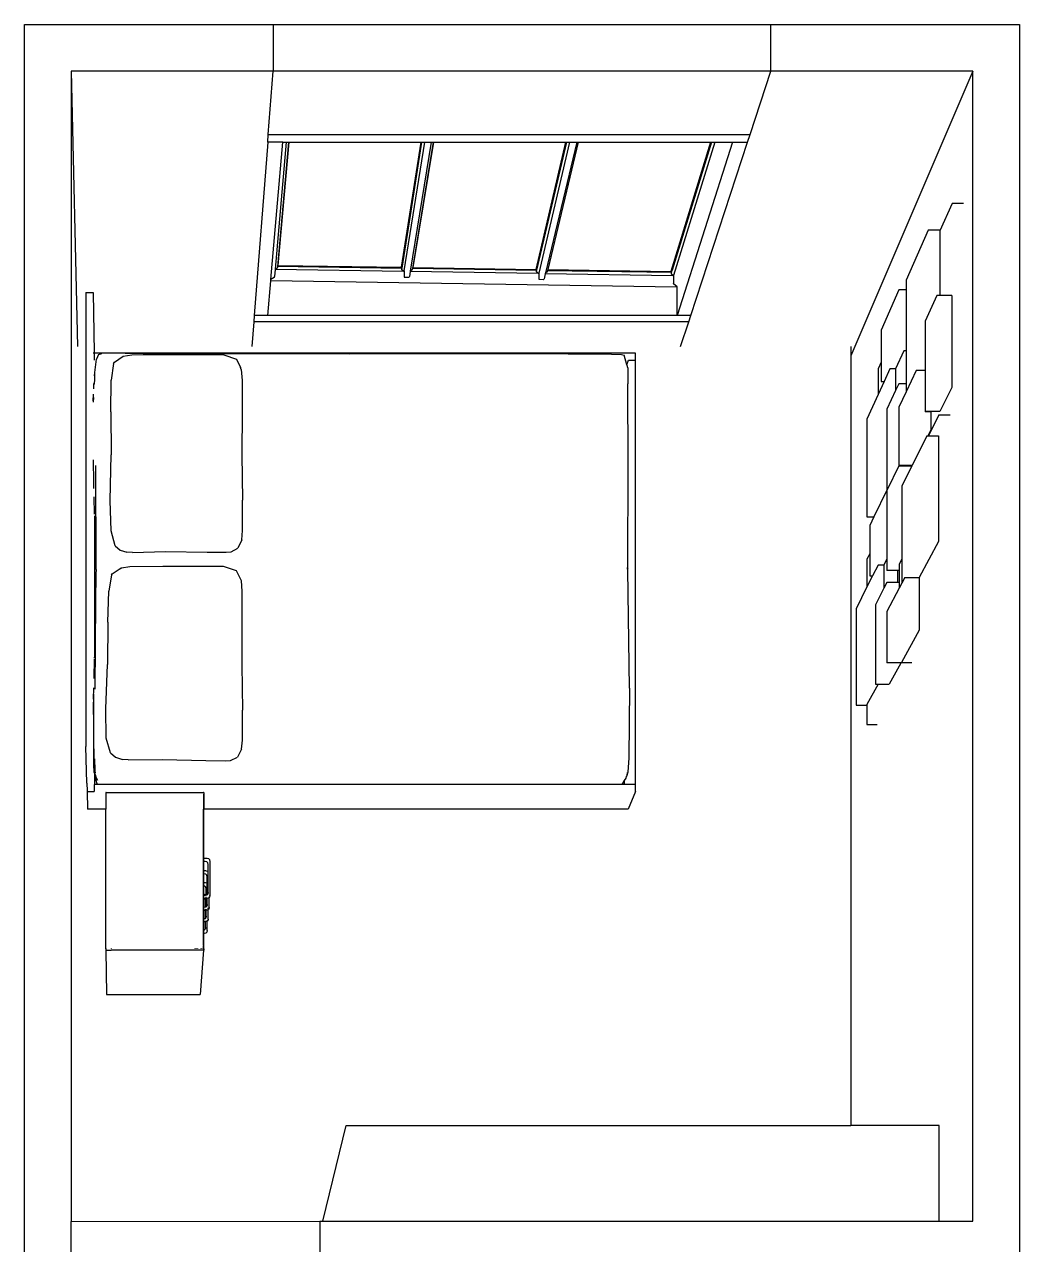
# Model space of a CAD drawing. Header units: millimetres. Extents: x -650 to 3773, y 316 to 2389.
# Drawn here: x 645.9 to 827, y 921.1 to 1143.2 of the extents above; entities that cross this region are included whole.
import ezdxf

# ---------------------------------------------------------------- set-up
doc = ezdxf.new("R2010")
doc.units = ezdxf.units.MM

# ---------------------------------------------------------------- blocks, each defined once
blk = doc.blocks.new('A$C1e894cf7')
for p, q in [((0, 293.04), (0, 338.3)), ((0, 338.3), (769.93, 338.3)), ((8.49, 329.81), (60.3, 307.6)), ((217.8, 329.81), (8.49, 329.81)), ((8.49, 329.81), (8.49, 293.04)), ((217.8, 323.66), (217.8, 329.81)), ((32.57, 328.1), (32.57, 326.04)), ((32.57, 326.04), (37.58, 323.8)), ((49.36, 325.98), (66.09, 325.98)), ((49.36, 325.98), (49.36, 323.8)), ((66.09, 325.98), (70.46, 323.81)), ((71.03, 325.61), (71.03, 325.64)), ((71.03, 323.61), (71.03, 325.61)), ((37.46, 323.8), (37.46, 321.65)), ((37.46, 323.8), (37.58, 323.8)), ((37.58, 323.8), (49.36, 323.8)), ((49.36, 323.8), (49.36, 323.24)), ((49.36, 323.24), (53.98, 321.11)), ((70.46, 323.81), (70.46, 322.18)), ((70.46, 322.18), (70.53, 322.15)), ((70.46, 322.18), (70.46, 321.11)), ((70.53, 322.15), (70.53, 322.14)), ((70.53, 322.14), (73.82, 322.14)), ((70.53, 322.14), (70.53, 321.11)), ((71.03, 323.61), (74.88, 321.7)), ((73.82, 322.14), (74.88, 321.61)), ((74.88, 323.56), (94.09, 323.56)), ((74.88, 321.7), (74.88, 323.56)), ((94.09, 323.56), (100.64, 320.03)), ((217.8, 323.66), (200.42, 323.66)), ((200.42, 323.66), (200.42, 307.6)), ((217.8, 211.58), (217.8, 323.66)), ((37.46, 321.65), (46.54, 317.64)), ((53.98, 321.11), (62.97, 321.11)), ((62.97, 321.11), (62.97, 319.47)), ((62.97, 321.11), (70.46, 321.11)), ((70.46, 321.11), (70.53, 321.11)), ((70.46, 321.11), (70.46, 321.11)), ((74.88, 321.61), (74.88, 321.7)), ((74.88, 321.41), (74.88, 321.61)), ((74.88, 321.41), (80.26, 318.74)), ((100.64, 320.06), (110.26, 320.06)), ((100.64, 320.03), (100.64, 320.06)), ((100.64, 317.43), (100.64, 320.03)), ((110.26, 320.06), (116.13, 316.79)), ((46.54, 317.64), (48.33, 317.64)), ((48.33, 317.64), (48.33, 316.32)), ((48.33, 317.64), (59.38, 317.64)), ((59.38, 317.64), (59.38, 317.25)), ((59.38, 317.64), (65.4, 317.64)), ((62.97, 319.47), (66.86, 317.64)), ((65.4, 317.64), (65.4, 316.32)), ((65.4, 317.64), (66.86, 317.64)), ((66.86, 317.64), (69.64, 316.33)), ((80.26, 318.74), (80.26, 316.72)), ((80.26, 318.74), (80.33, 318.7)), ((80.33, 316.32), (80.33, 318.7)), ((80.33, 318.7), (84.05, 316.86)), ((116.22, 318.72), (116.22, 316.79)), ((48.33, 316.32), (55.64, 313.1)), ((59.38, 317.25), (62.69, 315.73)), ((62.69, 315.73), (62.71, 315.73)), ((62.71, 315.73), (62.71, 314.67)), ((62.71, 315.73), (66.65, 315.73)), ((65.4, 316.32), (66.65, 315.73)), ((66.65, 315.73), (70.04, 314.16)), ((69.64, 316.33), (80.26, 316.33)), ((80.26, 316.72), (80.28, 316.72)), ((80.26, 316.72), (80.26, 316.33)), ((80.33, 316.32), (84.7, 314.18)), ((84.05, 316.86), (97.3, 316.86)), ((97.3, 316.86), (98.21, 316.39)), ((97.3, 316.86), (101.71, 316.86)), ((98.21, 316.39), (99.41, 316.39)), ((99.41, 316.39), (99.41, 316.07)), ((99.41, 316.39), (101.59, 316.39)), ((99.41, 316.07), (101.59, 316.07)), ((99.41, 316.07), (99.41, 314.16)), ((100.64, 317.43), (101.71, 316.86)), ((101.59, 316.39), (101.59, 316.07)), ((101.59, 316.39), (102.61, 316.39)), ((101.59, 316.07), (101.59, 314.15)), ((101.71, 316.86), (102.61, 316.39)), ((102.61, 316.39), (106.82, 314.16)), ((116.13, 316.79), (116.22, 316.79)), ((116.13, 316.79), (116.22, 316.73)), ((116.22, 316.73), (116.22, 316.72)), ((116.22, 316.72), (116.24, 316.72)), ((116.22, 316.72), (116.22, 314.58)), ((116.24, 316.72), (120.06, 314.59)), ((62.71, 314.67), (64.97, 313.64)), ((64.97, 313.1), (64.97, 313.64)), ((64.97, 313.64), (67.35, 312.56)), ((70.04, 314.16), (84.7, 314.16)), ((84.7, 314.16), (84.7, 314.18)), ((84.7, 314.18), (84.75, 314.16)), ((84.75, 314.16), (84.78, 314.16)), ((84.78, 314.16), (84.78, 314.15)), ((84.78, 314.16), (97.3, 314.16)), ((84.78, 314.15), (89.62, 311.78)), ((97.3, 314.16), (98.38, 313.61)), ((97.3, 314.16), (99.41, 314.16)), ((98.38, 313.61), (98.4, 313.61)), ((98.4, 313.61), (98.4, 312.56)), ((98.4, 313.61), (102.63, 313.61)), ((101.59, 314.15), (102.63, 313.61)), ((102.63, 313.61), (105.62, 312.06)), ((106.82, 314.16), (116.22, 314.16)), ((116.22, 314.58), (116.24, 314.58)), ((116.22, 314.58), (116.22, 314.16)), ((120.06, 312.6), (120.06, 314.59)), ((55.64, 313.1), (61.46, 313.1)), ((61.46, 313.1), (62.66, 312.56)), ((61.46, 313.1), (64.97, 313.1)), ((62.66, 312.56), (67.35, 312.56)), ((67.35, 312.56), (71.83, 310.52)), ((89.62, 310.52), (89.62, 311.78)), ((89.62, 311.78), (91.17, 311.03)), ((91.17, 311.03), (96.33, 311.03)), ((96.33, 311.03), (97.3, 310.54)), ((96.33, 311.03), (100.36, 311.03)), ((98.4, 312.56), (100.36, 311.57)), ((100.36, 311.03), (100.36, 311.57)), ((100.36, 311.57), (102.38, 310.54)), ((105.62, 312.06), (120.06, 312.06)), ((120.06, 312.06), (120.06, 312.6)), ((120.06, 312.6), (123.78, 310.54)), ((127.39, 310.54), (127.39, 312.39)), ((71.83, 310.52), (89.62, 310.52)), ((97.3, 310.54), (102.38, 310.54)), ((102.38, 310.54), (106.35, 308.54)), ((123.78, 310.54), (127.39, 310.54)), ((123.78, 310.54), (123.88, 310.49)), ((123.88, 308.54), (123.88, 310.49)), ((58.6, 307.6), (60.3, 307.6)), ((60.3, 307.6), (200.42, 307.6)), ((106.35, 308.54), (123.88, 308.54)), ((200.42, 215.8), (200.42, 307.6)), ((8.49, 293.04), (0, 293.04)), ((0, 202.52), (0, 293.04)), ((20.04, 289.26), (8.49, 293.04)), ((8.49, 293.04), (8.49, 202.52)), ((20.04, 201.63), (20.04, 289.26)), ((21.43, 288.8), (20.04, 289.26)), ((21.43, 286.07), (21.43, 288.8)), ((52.97, 278.48), (21.43, 288.8)), ((21.43, 286.07), (52.97, 276)), ((21.43, 284.32), (21.43, 286.07)), ((21.43, 282.88), (21.43, 284.32)), ((21.43, 282.88), (45.69, 275.35)), ((21.43, 282.28), (21.43, 282.88)), ((21.43, 282.28), (44.7, 275.1)), ((44.7, 275.1), (21.43, 282.28)), ((21.43, 282.1), (21.43, 282.28)), ((21.43, 282.28), (21.43, 282.28)), ((21.43, 282.1), (44.97, 274.85)), ((21.43, 258.08), (21.43, 282.1)), ((54.11, 278.11), (52.97, 278.48)), ((52.97, 278.48), (52.97, 276)), ((58.6, 276.64), (54.11, 278.11)), ((54.11, 278.11), (54.11, 198.98)), ((47.81, 275.88), (46.67, 202.09)), ((47.22, 275.37), (47.18, 275.33)), ((47.74, 276), (47.22, 275.37)), ((47.77, 276.03), (47.74, 276)), ((47.76, 276), (47.74, 276)), ((47.81, 276), (47.78, 276)), ((47.81, 276.02), (47.81, 276)), ((52.97, 276), (47.81, 276)), ((47.81, 276), (47.81, 275.88)), ((52.97, 276), (52.97, 201.55)), ((44.63, 252.52), (44.97, 274.85)), ((45.14, 274.97), (44.7, 275.1)), ((45.17, 274.95), (44.82, 252.4)), ((45.38, 274.96), (45.14, 274.97)), ((45.17, 274.96), (45.14, 274.97)), ((45.17, 274.95), (45.17, 274.96)), ((45.74, 275.25), (45.38, 252.02)), ((45.42, 274.97), (45.38, 274.96)), ((45.46, 275), (45.42, 274.97)), ((45.71, 275.3), (45.46, 275)), ((45.7, 275.33), (45.67, 275.33)), ((45.68, 275.35), (45.69, 275.35)), ((45.69, 275.35), (45.7, 275.35)), ((45.7, 275.35), (47.12, 275.33)), ((45.7, 275.35), (45.73, 275.34)), ((45.72, 275.32), (45.71, 275.3)), ((45.73, 275.34), (45.72, 275.32)), ((45.74, 275.32), (45.72, 275.32)), ((45.74, 275.32), (45.74, 275.25)), ((47.12, 275.33), (47.18, 275.33)), ((61.1, 268.4), (59.83, 268.4)), ((59.83, 268.4), (59.83, 172.26)), ((61.95, 266.88), (60.17, 266.35)), ((61.1, 267.13), (61.1, 268.4)), ((138.31, 268.4), (61.1, 268.4)), ((61.95, 266.88), (61.1, 267.13)), ((62.09, 266.92), (61.95, 266.88)), ((62.52, 267.01), (62.09, 266.92)), ((62.52, 267.01), (65.4, 267.04)), ((80.18, 267.11), (65.4, 267.04)), ((98.96, 267.02), (80.18, 267.11)), ((98.75, 266.93), (98.88, 266.95)), ((99.1, 266.99), (98.88, 266.95)), ((98.96, 267.02), (99.1, 266.99)), ((99.25, 267.02), (99.1, 266.99)), ((120.79, 267.32), (99.25, 267.02)), ((120.79, 267.32), (133.47, 267.24)), ((133.47, 267.24), (136.09, 267.03)), ((136.09, 267.03), (136.85, 266.81)), ((136.14, 266.89), (136.67, 266.84)), ((136.67, 266.84), (136.85, 266.81)), ((136.85, 266.81), (136.8, 266.82)), ((137.16, 266.74), (136.85, 266.81)), ((137.63, 266.44), (137.16, 266.74)), ((139.58, 268.4), (138.31, 268.4)), ((138.31, 268.4), (138.31, 266.44)), ((139.58, 268.4), (142.84, 267.08)), ((142.84, 267.08), (142.84, 189.89)), ((60, 264.09), (60.08, 265.86)), ((60.08, 265.86), (60.17, 266.35)), ((138.31, 266.44), (137.63, 266.44)), ((138.31, 265.99), (137.63, 266.44)), ((138.31, 266.44), (138.31, 265.99)), ((138.31, 265.99), (138.31, 170.84)), ((59.93, 256.19), (60, 264.09)), ((44.63, 252.52), (21.43, 258.08)), ((21.43, 258), (21.43, 258.08)), ((21.43, 258), (44.82, 252.4)), ((21.43, 257.73), (21.43, 258)), ((21.43, 257.73), (45.24, 252.05)), ((21.43, 256.45), (21.43, 257.73)), ((21.43, 256.45), (45.28, 250.85)), ((21.43, 255.87), (21.43, 256.45)), ((21.43, 255.87), (44.75, 250.44)), ((21.43, 255.7), (21.43, 255.87)), ((21.43, 255.7), (44.59, 250.31)), ((21.43, 231.73), (21.43, 255.7)), ((59.93, 256.19), (59.99, 216.45)), ((44.82, 252.4), (45.03, 252.35)), ((45.03, 252.35), (45.07, 252.34)), ((45.07, 252.34), (45.1, 252.29)), ((45.1, 252.29), (45.24, 252.05)), ((45.24, 252.05), (45.38, 252.02)), ((45.38, 252.02), (46.29, 251.8)), ((46.29, 251.8), (46.4, 251.77)), ((46.39, 250.91), (46.4, 251.69)), ((46.4, 251.69), (46.4, 251.77)), ((44.25, 227.99), (44.59, 250.31)), ((44.79, 250.42), (44.44, 227.86)), ((45, 250.43), (44.75, 250.44)), ((44.75, 250.44), (44.75, 250.44)), ((44.75, 250.44), (44.78, 250.43)), ((44.79, 250.43), (44.78, 250.43)), ((44.79, 250.42), (44.79, 250.43)), ((45.36, 250.74), (45, 227.43)), ((45.04, 250.44), (45, 250.43)), ((45.07, 250.47), (45.04, 250.44)), ((45.33, 250.79), (45.07, 250.47)), ((45.28, 250.85), (46.32, 250.83)), ((45.28, 250.85), (45.3, 250.84)), ((45.3, 250.84), (45.35, 250.83)), ((45.32, 250.82), (45.31, 250.82)), ((45.34, 250.82), (45.32, 250.82)), ((45.34, 250.82), (45.33, 250.79)), ((45.35, 250.83), (45.34, 250.82)), ((45.36, 250.81), (45.34, 250.82)), ((45.36, 250.81), (45.36, 250.74)), ((46.32, 250.83), (46.38, 250.83)), ((46.38, 250.83), (46.39, 250.91)), ((44.25, 227.99), (21.43, 231.73)), ((21.43, 231.63), (21.43, 231.73)), ((21.43, 231.63), (44.44, 227.86)), ((21.43, 231.27), (21.43, 231.63)), ((21.43, 231.27), (44.9, 227.45)), ((21.43, 230.08), (21.43, 231.27)), ((21.43, 229.52), (21.43, 230.08)), ((44.88, 226.34), (21.43, 230.08)), ((21.43, 229.52), (34.79, 227.41)), ((21.43, 229.36), (21.43, 229.52)), ((21.43, 229.52), (21.43, 229.52)), ((21.43, 229.36), (44.21, 225.78)), ((21.43, 205.45), (21.43, 229.36)), ((34.79, 227.41), (44.35, 225.91)), ((44.44, 227.86), (44.6, 227.83)), ((44.69, 227.82), (44.6, 227.83)), ((44.69, 227.82), (44.72, 227.77)), ((44.72, 227.77), (44.9, 227.45)), ((44.9, 227.45), (45, 227.43)), ((45, 227.43), (45.91, 227.29)), ((45.91, 227.29), (46.02, 227.27)), ((46.01, 226.4), (46.02, 227.19)), ((46.02, 227.19), (46.02, 227.27)), ((43.87, 203.45), (44.21, 225.78)), ((44.41, 225.89), (44.06, 203.31)), ((44.62, 225.91), (44.35, 225.91)), ((44.35, 225.91), (44.4, 225.9)), ((44.41, 225.9), (44.4, 225.9)), ((44.41, 225.89), (44.41, 225.9)), ((44.98, 226.24), (44.62, 202.88)), ((44.66, 225.91), (44.62, 225.91)), ((44.69, 225.95), (44.66, 225.91)), ((44.95, 226.28), (44.69, 225.95)), ((44.88, 226.34), (45.94, 226.32)), ((44.88, 226.34), (44.89, 226.34)), ((44.97, 226.32), (44.89, 226.34)), ((44.94, 226.32), (44.91, 226.32)), ((44.96, 226.31), (44.94, 226.32)), ((44.96, 226.31), (44.95, 226.28)), ((44.97, 226.32), (44.96, 226.31)), ((44.98, 226.31), (44.96, 226.31)), ((44.98, 226.31), (44.98, 226.24)), ((45.94, 226.32), (46, 226.33)), ((46, 226.33), (46.01, 226.4)), ((59.99, 216.45), (59.94, 178.86)), ((217.8, 211.58), (200.42, 215.8)), ((217.8, 211.01), (217.8, 211.58)), ((217.8, 211.01), (226.28, 211.01)), ((217.84, 165.75), (217.8, 211.01)), ((43.87, 203.45), (21.43, 205.45)), ((21.43, 205.32), (21.43, 205.45)), ((21.43, 205.32), (44.06, 203.31)), ((21.43, 204.91), (21.43, 205.32)), ((21.43, 204.91), (44.55, 202.89)), ((21.43, 204.25), (21.43, 204.91)), ((0, 157.27), (0, 202.52)), ((0, 202.52), (8.49, 202.52)), ((8.49, 202.52), (8.49, 165.75)), ((20.04, 201.63), (8.49, 202.52)), ((21.43, 204.25), (21.43, 201.52)), ((46.45, 202.11), (21.43, 204.25)), ((44.06, 203.31), (44.22, 203.3)), ((44.31, 203.29), (44.22, 203.3)), ((44.31, 203.29), (44.34, 203.24)), ((44.34, 203.24), (44.55, 202.89)), ((44.55, 202.89), (44.62, 202.88)), ((44.62, 202.88), (45.87, 202.77)), ((46.05, 202.75), (45.87, 202.77)), ((46.05, 202.75), (46.09, 202.7)), ((46.09, 202.7), (46.45, 202.11)), ((46.67, 202.09), (46.45, 202.11)), ((52.97, 201.55), (46.67, 202.09)), ((21.43, 201.52), (20.04, 201.63)), ((21.43, 201.52), (52.97, 199.07)), ((52.97, 201.55), (52.97, 199.07)), ((52.97, 199.07), (54.11, 198.98)), ((54.11, 198.98), (58.6, 198.63)), ((60.14, 193.53), (60.9, 195.84)), ((60.9, 195.84), (62.46, 196.57)), ((62.79, 196.72), (62.46, 196.57)), ((62.79, 196.72), (64.81, 196.86)), ((64.81, 196.86), (70.56, 196.88)), ((70.56, 196.88), (78.27, 196.83)), ((78.27, 196.83), (86.6, 196.96)), ((92.11, 196.97), (86.6, 196.96)), ((93.8, 196.81), (92.11, 196.97)), ((93.8, 196.81), (95.3, 196.08)), ((95.97, 194.89), (95.3, 196.08)), ((98.62, 193.44), (99.38, 195.79)), ((99.38, 195.79), (101.21, 196.68)), ((101.21, 196.68), (103.21, 196.82)), ((103.21, 196.82), (108.91, 196.84)), ((108.91, 196.84), (116.55, 196.79)), ((116.55, 196.79), (124.79, 196.93)), ((130.24, 196.94), (124.79, 196.93)), ((131.91, 196.77), (130.24, 196.94)), ((131.91, 196.77), (133.33, 196.01)), ((133.98, 194.78), (133.33, 196.01)), ((60.09, 190.11), (60.14, 193.53)), ((96.04, 193.97), (95.97, 194.89)), ((96.05, 190.54), (96.04, 193.97)), ((98.59, 189.98), (98.62, 193.44)), ((134.03, 193.82), (133.98, 194.78)), ((133.99, 190.27), (134.03, 193.82)), ((152.04, 190.98), (151.86, 190.8)), ((152.33, 191.04), (152.04, 190.98)), ((158.35, 191.04), (152.33, 191.04)), ((158.55, 191.02), (158.35, 191.04)), ((158.55, 191.02), (158.84, 190.96)), ((60.08, 182.68), (60.09, 190.11)), ((95.94, 182.92), (96.05, 190.54)), ((98.58, 182.45), (98.59, 189.98)), ((133.77, 182.36), (133.99, 190.27)), ((139.79, 189.9), (139.76, 189.86)), ((139.76, 172.13), (139.76, 189.86)), ((139.79, 189.9), (142.84, 189.89)), ((140.1, 189.87), (140.09, 189.86)), ((140.1, 189.87), (140.96, 189.87)), ((140.96, 189.87), (141.11, 189.86)), ((141.12, 189.87), (141.11, 189.86)), ((141.11, 189.86), (141.11, 189.86)), ((141.13, 189.86), (141.11, 189.86)), ((141.12, 189.87), (142.84, 189.87)), ((151.8, 189.89), (142.84, 189.89)), ((142.84, 189.88), (142.84, 189.87)), ((151.8, 189.87), (142.84, 189.87)), ((151.86, 190.8), (151.8, 190.51)), ((151.8, 190.51), (151.8, 189.89)), ((152.36, 189.89), (151.8, 189.89)), ((151.8, 189.88), (151.8, 189.87)), ((152.36, 189.87), (151.8, 189.87)), ((152.42, 190.43), (152.36, 190.14)), ((152.36, 190.14), (152.36, 189.89)), ((154.03, 189.89), (152.36, 189.89)), ((152.36, 189.88), (152.36, 189.87)), ((154.03, 189.87), (152.36, 189.87)), ((152.59, 190.61), (152.42, 190.43)), ((152.89, 190.67), (152.59, 190.61)), ((154.13, 190.67), (152.89, 190.67)), ((154.03, 190.34), (154.09, 190.63)), ((154.03, 190.34), (154.03, 189.89)), ((154.58, 189.89), (154.03, 189.89)), ((154.03, 189.88), (154.03, 189.87)), ((154.58, 189.87), (154.03, 189.87)), ((154.09, 190.63), (154.13, 190.67)), ((154.13, 190.67), (154.13, 190.67)), ((158.07, 190.67), (154.13, 190.67)), ((154.14, 190.68), (154.17, 190.71)), ((154.64, 190.27), (154.58, 189.98)), ((154.58, 189.98), (154.58, 189.89)), ((156.22, 189.89), (154.58, 189.89)), ((154.58, 189.88), (154.58, 189.87)), ((156.22, 189.87), (154.58, 189.87)), ((154.82, 190.44), (154.64, 190.27)), ((155.11, 190.5), (154.82, 190.44)), ((156.31, 190.5), (155.11, 190.5)), ((156.28, 190.47), (156.22, 190.18)), ((156.22, 190.18), (156.22, 189.89)), ((156.78, 189.89), (156.22, 189.89)), ((156.22, 189.88), (156.22, 189.87)), ((156.78, 189.87), (156.22, 189.87)), ((156.31, 190.5), (156.28, 190.47)), ((156.36, 190.54), (156.31, 190.5)), ((158.41, 190.5), (156.31, 190.5)), ((156.82, 190.11), (156.78, 189.89)), ((158.37, 189.89), (156.78, 189.89)), ((156.78, 189.88), (156.78, 189.87)), ((158.37, 189.87), (156.78, 189.87)), ((157, 190.28), (156.82, 190.11)), ((157.29, 190.34), (157, 190.28)), ((158.46, 190.34), (157.29, 190.34)), ((157.99, 190.68), (158.07, 190.67)), ((158.13, 190.67), (157.99, 190.68)), ((158.07, 190.67), (158.29, 190.62)), ((158.14, 190.67), (158.07, 190.67)), ((158.29, 190.62), (158.41, 190.5)), ((158.43, 190.31), (158.37, 190.02)), ((158.37, 190.02), (158.37, 189.89)), ((158.53, 189.89), (158.37, 189.89)), ((158.37, 189.88), (158.37, 189.87)), ((158.53, 189.87), (158.37, 189.87)), ((158.41, 190.5), (158.47, 190.45)), ((158.45, 190.5), (158.41, 190.5)), ((158.46, 190.34), (158.43, 190.31)), ((158.47, 190.35), (158.46, 190.34)), ((158.49, 190.34), (158.46, 190.34)), ((158.47, 190.45), (158.49, 190.34)), ((158.49, 190.34), (158.53, 190.15)), ((158.5, 190.34), (158.49, 190.34)), ((158.53, 190.15), (158.53, 189.89)), ((159.08, 189.89), (158.53, 189.89)), ((158.53, 189.88), (158.53, 189.87)), ((159.08, 189.87), (158.53, 189.87)), ((158.86, 190.87), (158.75, 190.87)), ((158.81, 190.34), (158.8, 190.34)), ((158.84, 190.96), (158.94, 190.87)), ((158.91, 190.34), (158.84, 190.34)), ((158.91, 190.5), (158.87, 190.5)), ((158.94, 190.87), (158.91, 190.87)), ((160.52, 190.87), (158.94, 190.87)), ((158.94, 190.87), (159.02, 190.79)), ((159.02, 190.79), (159.07, 190.5)), ((159.08, 190.34), (159.05, 190.34)), ((159.08, 190.07), (159.05, 190.04)), ((160.24, 190.5), (159.07, 190.5)), ((159.07, 190.5), (159.08, 190.49)), ((159.08, 190.49), (159.08, 190.34)), ((160.58, 190.34), (159.08, 190.34)), ((159.08, 190.34), (159.08, 190.07)), ((159.13, 190.12), (159.08, 190.07)), ((159.08, 189.89), (159.08, 190.07)), ((160.69, 189.89), (159.08, 189.89)), ((159.08, 189.88), (159.08, 189.87)), ((160.69, 189.87), (159.08, 189.87)), ((159.42, 190.18), (159.13, 190.12)), ((160.65, 190.18), (159.42, 190.18)), ((160.17, 190.52), (160.24, 190.5)), ((160.24, 190.5), (160.46, 190.46)), ((160.3, 190.51), (160.36, 190.5)), ((160.36, 190.5), (160.31, 190.5)), ((160.46, 190.46), (160.58, 190.34)), ((160.71, 190.85), (160.52, 190.87)), ((160.58, 190.34), (160.63, 190.28)), ((160.63, 190.28), (160.65, 190.18)), ((160.67, 190.18), (160.65, 190.18)), ((160.65, 190.18), (160.69, 189.99)), ((160.69, 189.99), (160.69, 189.89)), ((161.23, 189.89), (160.69, 189.89)), ((160.69, 189.88), (160.69, 189.87)), ((161.23, 189.87), (160.69, 189.87)), ((160.71, 190.85), (161, 190.79)), ((160.86, 190.7), (160.78, 190.7)), ((160.94, 190.7), (160.91, 190.7)), ((160.97, 190.18), (160.96, 190.18)), ((161, 190.79), (161.09, 190.7)), ((161.07, 190.34), (161, 190.34)), ((161.07, 190.18), (161, 190.18)), ((161.09, 190.7), (161.07, 190.7)), ((162.64, 190.7), (161.09, 190.7)), ((161.09, 190.7), (161.18, 190.62)), ((161.18, 190.62), (161.23, 190.34)), ((161.23, 190.34), (161.21, 190.34)), ((161.23, 190.18), (161.21, 190.18)), ((162.37, 190.34), (161.23, 190.34)), ((161.23, 190.34), (161.23, 190.33)), ((161.23, 190.33), (161.23, 190.18)), ((162.7, 190.18), (161.23, 190.18)), ((161.23, 189.89), (161.23, 190.18)), ((162.8, 189.89), (161.23, 189.89)), ((161.23, 189.88), (161.23, 189.87)), ((162.81, 189.87), (161.23, 189.87)), ((162.29, 190.35), (162.37, 190.34)), ((162.37, 190.34), (162.58, 190.3)), ((162.58, 190.3), (162.7, 190.18)), ((162.83, 190.69), (162.64, 190.7)), ((162.7, 190.18), (162.76, 190.12)), ((162.76, 190.12), (162.8, 189.89)), ((163.35, 189.89), (162.8, 189.89)), ((162.8, 189.88), (162.81, 189.87)), ((163.35, 189.87), (162.81, 189.87)), ((162.83, 190.69), (163.12, 190.63)), ((162.92, 190.54), (162.9, 190.54)), ((163.06, 190.54), (163, 190.54)), ((163.12, 190.63), (163.21, 190.54)), ((163.18, 190.18), (163.16, 190.18)), ((163.21, 190.54), (163.19, 190.54)), ((164.72, 190.54), (163.21, 190.54)), ((163.21, 190.54), (163.29, 190.46)), ((163.29, 190.46), (163.35, 190.18)), ((163.35, 190.18), (163.32, 190.18)), ((164.45, 190.18), (163.35, 190.18)), ((163.35, 190.18), (163.35, 190.17)), ((163.35, 190.17), (163.35, 189.89)), ((164.85, 189.89), (163.35, 189.89)), ((163.35, 189.88), (163.35, 189.87)), ((164.85, 189.87), (163.35, 189.87)), ((164.38, 190.19), (164.45, 190.18)), ((164.45, 190.18), (164.66, 190.14)), ((164.66, 190.14), (164.84, 189.97)), ((164.91, 190.52), (164.72, 190.54)), ((164.84, 189.97), (164.85, 189.89)), ((165.42, 189.89), (164.85, 189.89)), ((164.85, 189.88), (164.85, 189.87)), ((165.42, 189.87), (164.85, 189.87)), ((164.91, 190.52), (165.19, 190.47)), ((165.19, 190.47), (165.36, 190.29)), ((165.36, 190.29), (165.42, 190.01)), ((165.42, 190.01), (165.42, 189.89)), ((168.21, 189.9), (165.42, 189.89)), ((165.42, 189.88), (165.42, 189.87)), ((167.51, 189.87), (165.42, 189.87)), ((167.51, 189.87), (167.62, 189.86)), ((167.62, 189.86), (167.61, 189.86)), ((167.63, 189.87), (167.62, 189.86)), ((167.67, 189.86), (167.62, 189.86)), ((168.25, 189.87), (167.63, 189.87)), ((168.24, 189.56), (168.2, 189.56)), ((168.24, 189.4), (168.2, 189.4)), ((168.24, 188.8), (168.2, 188.8)), ((168.21, 189.9), (168.46, 189.88)), ((168.32, 189.87), (168.44, 189.87)), ((168.46, 189.88), (168.44, 189.87)), ((168.46, 189.88), (168.46, 189.87)), ((168.46, 189.87), (168.5, 189.84)), ((168.48, 189.87), (168.46, 189.87)), ((168.5, 189.4), (168.47, 189.4)), ((168.5, 188.8), (168.47, 188.8)), ((168.48, 189.87), (176.55, 189.26)), ((168.5, 189.84), (168.5, 189.4)), ((168.52, 189.4), (168.5, 189.4)), ((168.5, 189.4), (168.5, 188.8)), ((168.52, 188.8), (168.5, 188.8)), ((168.5, 188.8), (168.5, 188.65)), ((176.55, 189.26), (176.58, 189.25)), ((176.58, 189.25), (176.58, 189.22)), ((176.58, 172.22), (176.58, 189.22)), ((168.24, 188.65), (168.2, 188.65)), ((168.24, 188.51), (168.2, 188.51)), ((168.24, 188.37), (168.2, 188.37)), ((168.24, 188.32), (168.2, 188.32)), ((168.5, 188.65), (168.47, 188.65)), ((168.5, 188.51), (168.47, 188.51)), ((168.5, 188.37), (168.47, 188.37)), ((168.5, 188.32), (168.47, 188.32)), ((168.52, 188.65), (168.5, 188.65)), ((168.5, 188.65), (168.5, 188.51)), ((168.52, 188.51), (168.5, 188.51)), ((168.5, 188.51), (168.5, 188.37)), ((168.52, 188.37), (168.5, 188.37)), ((168.5, 188.37), (168.5, 188.32)), ((168.52, 188.32), (168.5, 188.32)), ((168.5, 188.32), (168.5, 173.07)), ((60.11, 176.79), (60.08, 182.68)), ((96.1, 176.91), (95.94, 182.92)), ((98.63, 176.47), (98.58, 182.45)), ((133.83, 176.13), (133.77, 182.36)), ((59.94, 178.86), (59.83, 172.26)), ((60.38, 175.26), (60.11, 176.79)), ((95.68, 174.71), (96.06, 175.93)), ((96.1, 176.91), (96.06, 175.93)), ((98.9, 174.91), (98.63, 176.47)), ((133.83, 176.13), (133.77, 175.11)), ((61.47, 173.64), (60.38, 175.26)), ((61.72, 173.49), (61.47, 173.64)), ((61.72, 173.49), (64.72, 173.05)), ((94.89, 173.79), (92.14, 173.02)), ((94.89, 173.79), (95.68, 174.71)), ((99.03, 174.72), (98.9, 174.91)), ((99.03, 174.72), (99.04, 174.7)), ((99.97, 173.26), (99.04, 174.7)), ((100.18, 173.11), (99.97, 173.26)), ((132.59, 172.91), (133.38, 173.85)), ((133.38, 173.85), (133.77, 175.11)), ((59.83, 172.26), (59.83, 172.15)), ((59.83, 172.15), (59.83, 172.12)), ((59.83, 172.12), (59.83, 169.95)), ((59.83, 172.12), (59.89, 171.33)), ((60.07, 170.73), (59.89, 171.33)), ((70.53, 172.99), (64.72, 173.05)), ((70.53, 172.99), (78.36, 173.05)), ((86.66, 172.88), (78.36, 173.05)), ((92.14, 173.02), (86.66, 172.88)), ((100.18, 173.11), (103.12, 172.61)), ((108.81, 172.46), (103.12, 172.61)), ((108.81, 172.46), (116.48, 172.39)), ((124.58, 172.09), (116.48, 172.39)), ((129.93, 172.14), (124.58, 172.09)), ((132.59, 172.91), (129.93, 172.14)), ((139.76, 172.13), (139.79, 172.09)), ((139.79, 172.09), (142.84, 172.09)), ((142.84, 172.09), (142.84, 168.74)), ((168.21, 172.09), (142.84, 172.09)), ((168.15, 172.1), (168.47, 172.1)), ((168.19, 172.09), (168.41, 172.09)), ((168.2, 173.07), (168.24, 173.07)), ((168.21, 172.09), (168.23, 172.09)), ((168.23, 172.09), (168.41, 172.09)), ((168.41, 172.09), (168.44, 172.09)), ((168.44, 172.09), (168.46, 172.09)), ((168.46, 172.09), (176.55, 172.18)), ((168.47, 172.1), (168.46, 172.09)), ((168.47, 173.07), (168.5, 173.07)), ((168.5, 172.13), (168.47, 172.1)), ((168.47, 172.1), (168.54, 172.1)), ((168.5, 173.07), (168.52, 173.07)), ((168.5, 172.13), (168.5, 173.07)), ((176.58, 172.22), (176.55, 172.18)), ((48.81, 169.8), (59.8, 169.95)), ((48.81, 168.47), (48.81, 169.8)), ((59.8, 169.95), (59.83, 169.95)), ((59.83, 169.95), (61.1, 169.95)), ((59.83, 169.95), (59.83, 169.89)), ((59.83, 169.85), (59.83, 169.8)), ((60.07, 170.73), (60.93, 170.39)), ((63.38, 170.1), (60.93, 170.39)), ((63.98, 170.03), (63.38, 170.1)), ((63.38, 169.99), (63.67, 169.99)), ((63.67, 169.99), (64.57, 169.99)), ((63.98, 170.03), (64.57, 169.99)), ((64.57, 169.99), (65.47, 169.93)), ((65.47, 169.93), (65.47, 169.89)), ((65.47, 169.93), (65.55, 169.92)), ((65.47, 169.85), (65.47, 169.8)), ((66.31, 169.89), (65.55, 169.92)), ((68.48, 169.8), (67.3, 169.85)), ((67.88, 169.85), (68.76, 169.8)), ((79.24, 169.8), (83.38, 169.82)), ((98.92, 170.3), (80.28, 170.24)), ((83.38, 169.82), (84.48, 169.85)), ((85.97, 169.89), (89.11, 169.98)), ((89.44, 169.99), (89.58, 169.99)), ((89.46, 169.99), (89.58, 169.99)), ((89.58, 169.99), (114.92, 169.99)), ((99.13, 170.3), (98.92, 170.3)), ((99.13, 170.3), (99.06, 170.32)), ((99.09, 170.33), (99.09, 170.33)), ((99.1, 170.32), (99.1, 170.32)), ((99.18, 170.3), (99.13, 170.3)), ((99.15, 170.31), (99.15, 170.31)), ((99.18, 170.3), (99.97, 170.29)), ((99.97, 170.29), (105.06, 170.23)), ((105.06, 170.23), (114.92, 169.99)), ((105.06, 170.23), (121.01, 170.07)), ((114.92, 169.99), (115.31, 169.98)), ((115.47, 169.98), (119.05, 169.89)), ((120.76, 169.85), (122.81, 169.8)), ((134.24, 169.92), (121.87, 169.92)), ((123.34, 169.8), (127.98, 169.85)), ((131.84, 169.89), (134.24, 169.92)), ((133.66, 169.99), (135.72, 170.07)), ((134.7, 169.91), (134.24, 169.92)), ((134.7, 169.91), (135.72, 170.07)), ((136.16, 169.94), (134.7, 169.91)), ((135.8, 170.15), (135.14, 170.1)), ((137.08, 170.13), (135.72, 170.07)), ((135.86, 170.09), (136.3, 170.16)), ((136.16, 169.94), (136.3, 169.98)), ((136.32, 169.99), (136.35, 169.99)), ((136.34, 169.99), (136.35, 169.99)), ((136.35, 169.99), (138.31, 169.99)), ((136.5, 170.16), (137.14, 170.31)), ((137.08, 170.13), (137.96, 170.41)), ((137.14, 170.31), (137.57, 170.58)), ((137.96, 170.41), (138.31, 170.52)), ((138.31, 170.82), (138.24, 170.81)), ((138.31, 170.84), (138.3, 170.84)), ((138.31, 170.84), (138.31, 170.82)), ((138.31, 170.82), (138.31, 170.52)), ((138.31, 170.52), (138.31, 169.99)), ((138.31, 169.99), (138.31, 169.93)), ((138.31, 169.95), (138.31, 169.93)), ((138.31, 169.95), (139.6, 169.95)), ((139.6, 168.67), (139.6, 169.95)), ((8.49, 165.75), (58.6, 166.94)), ((48.81, 168.47), (131.42, 168.47)), ((133.69, 168.52), (131.42, 168.47)), ((138.11, 168.62), (133.69, 168.52)), ((138.11, 168.62), (139.48, 168.66)), ((139.48, 168.66), (139.6, 168.67)), ((139.48, 168.66), (139.58, 168.66)), ((139.58, 168.66), (142.84, 168.74)), ((8.49, 165.75), (217.84, 165.75)), ((226.33, 165.75), (217.84, 165.75)), ((475.8, 157.27), (0, 157.27))]:
    blk.add_line(p, q)

msp = doc.modelspace()

# ---------------------------------------------------------------- block references
at = {"rotation": 270}
msp.add_blockref('A$C1e894cf7', (488.68, 1143.21), dxfattribs=at)

doc.saveas('drawing.dxf')
